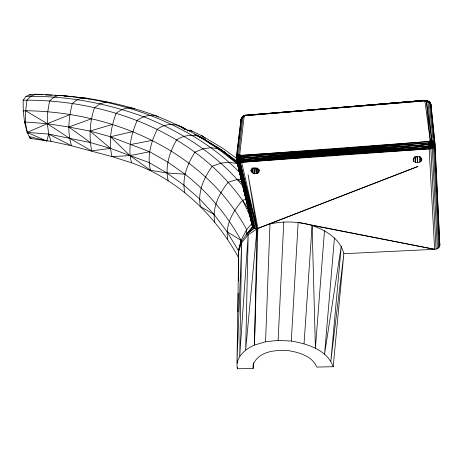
<?xml version="1.0" encoding="UTF-8"?>
<svg xmlns="http://www.w3.org/2000/svg" width="463" height="463" viewBox="0 0 463 463"><rect width="100%" height="100%" fill="white"/><g stroke="black" fill="none" stroke-linecap="round" stroke-linejoin="round"><path stroke-width="0.69" d="M237.675 342.151L237.75 335.669M238.005 311.917L238.214 293.201M238.347 280.966L238.665 251.45L241.692 242.699L248.191 234.81L257.833 228.409L417.933 166.46L257.833 228.409L254.471 345.08C245.199 348.998 234.897 357.575 237.386 368.785L253.186 368.444L253.666 362.685M238.665 251.45L236.963 363.2L241.692 242.699L239.712 356.209L248.191 234.81L245.662 350.016L256.994 228.959L248.087 174.661L257.833 228.409M237.108 162.386C213.044 142.251 184.974 127.441 155.956 115.796C149.26 114.089 142.587 116.659 137.129 120.484C131.573 133.651 127.441 148.71 131.625 162.831C177.827 179.088 215.642 215.324 238.74 258.024M238.705 254.332C237.681 243.48 245.72 234.44 253.614 228.039L237.722 161.419L238.676 159.666L239.602 155.603L244.094 116.699L244.302 115.86L245.014 115.322L424.774 100.297C427.881 100.014 430.879 102.387 431.111 105.535L435.07 144.329L439.85 244.939C439.983 247.688 437.014 249.227 434.612 249.314L343.853 253.707C340.276 238.758 325.622 230.198 312.103 225.4C298.392 221.453 283.912 220.897 269.975 223.982L265.559 341.769L254.471 345.08L256.994 228.959L241.599 162.287L240.986 155.296L239.626 154.382C237.172 154.897 235.76 157.379 236.448 159.752L252.595 227.177L252.96 227.784L256.994 228.959L240.135 162.264C239.568 159.909 236.969 158.352 237.351 155.655L241.9 117.978L242.317 116.907L245.014 115.322L424.808 100.349L427.042 100.523L430.85 104.406L434.798 143.189L439.763 246.009M254.945 168.075L254.719 173.77L257.723 173.272L258.771 172.23L259.187 170.581L258.886 169.823C256.93 167.45 252.173 167.016 251.05 170.367C250.917 172.329 253.012 173.532 254.719 173.77L255.287 168.063M252.549 226.274L246.131 234.92L254.54 228.103L238.815 161.957L236.315 157.646L236.448 159.752L236.836 160.036L241.356 161.072L429.085 146.071L430.602 144.994L431.713 142.234L431.776 140.683L427.957 101.941L427.65 100.951L425.682 100.338L424.866 100.807L245.616 115.652C243.104 115.536 241.281 117.637 240.899 119.963L236.315 157.646L236.448 159.752L252.595 227.177L246.131 234.92L246.669 229.636L252.046 223.253M265.559 341.769L278.136 340.392L283.761 221.927M187.828 130.728C179.094 123.389 166.657 122.163 157.333 129.304C150.984 141.794 146.91 156.384 150.492 170.303L166.923 172.971L185.032 174.21C207.904 192.238 227.009 214.791 241.009 240.332L240.748 242.745M253.186 368.444L252.977 365.388C257.764 351.099 276.174 349.524 289.005 350.728C299.549 352.505 312.334 356.313 316.808 367.066L333.198 366.713C327.138 349.82 307.368 343.812 291.291 341.052L298.155 222.396L434.612 249.314L428.744 141.528L430.249 140.358C437.107 140.393 435.608 149.642 429.259 148.849L241.599 162.287C239.637 162.415 237.166 161.819 236.448 159.752M304.046 343.731L312.103 225.4L434.612 249.314M253.695 173.55L254.094 167.895M436.053 249.111L430.85 148.6L430.989 147.026L432.974 142.934L433.096 141.308L429.218 102.554L428.842 101.501L426.342 100.789L245.807 115.194L242.867 117.214L241.217 118.91L236.379 158.745L252.96 227.784M324.494 230.701L315.407 348.193L312.103 225.4M252.746 167.878L252.347 172.855L252.914 167.907M334.454 237.866L324.563 354.114L341.248 246.322L330.854 361.042L343.853 253.707L333.198 366.713M258.771 172.23L259.02 169.36M158.236 117.012L155.956 115.796C133.755 107.619 110.738 101.918 87.351 98.37C81.696 96.889 76.279 99.748 72.292 103.602C68.894 117.313 66.979 132.152 71.597 145.81L112.029 156.61L131.625 162.831M258.614 172.381L258.875 169.556M437.379 248.625L432.32 148.073L433.605 145.041L434.149 142.158L430.225 103.388L429.849 102.358L427.65 100.951M256.994 228.959L254.28 228.595L238.815 161.957L241.165 159.648L428.975 144.514L431.875 145.7L433.542 147.344L438.484 247.925M258.128 168.989L257.723 173.272L258.221 169.012M257.081 168.046L256.299 173.706L256.855 168M251.397 171.889L251.716 169.064M234.058 160.441L223.762 151.841L217.911 148.71L210.896 147.662L203.101 148.808L195.01 152.113C187.359 164.006 181.629 178.533 184.859 192.811M241.599 162.287L429.184 147.564L434.96 145.394L434.705 144.369L432.974 142.934L430.295 141.632L428.744 141.528L239.602 155.603L237.461 157.194L236.9 160.667L252.595 227.177M238.676 159.666L241.032 158.161L428.975 144.514L430.295 141.632L430.249 140.358L424.808 100.349L245.616 115.652L245.014 115.322L244.753 115.484L246.293 115.42L246.038 115.125L243.908 115.692L242.867 117.214L238.428 156.367L237.936 158.421L237.218 159.266L241.165 159.648L429.184 147.564L430.85 148.6M110.802 102.566L105.535 102.109L99.996 103.828L94.521 107.688C89.712 121.566 88.989 136.487 91.622 150.886L110.46 148.368L149.098 162.577L166.923 172.971L183.753 185.038L199.484 198.812L213.97 214.346L227.038 231.691L238.509 250.842L238.671 252.966M242.791 116.977L243.908 115.692M256.299 173.706L257.058 168.057M42.706 94.695C37.109 94.452 30.871 93.26 25.899 96.489L23.15 100.193L23.26 110.935L24.533 121.966L27.126 132.406L48.708 134.067L71.597 145.81L51.017 141.302L30.147 138.449C23.59 126.827 25.205 112.55 27.097 99.834L31.426 95.98L36.01 94.215L63.419 95.696L87.351 98.37L88.468 99.001M134.918 109.013C128.564 106.039 121.318 109.32 116.155 113.296C110.981 126.984 108.394 142.21 112.029 156.61L129.964 155.597L149.63 151.731L167.826 162.131L185.032 174.21M214.78 222.142C211.921 207.563 219.254 193.32 228.166 182.254L237.374 179.453L241.42 179.146M227.727 239.475C225.001 224.792 233.178 210.781 242.67 200.236L246.154 199.35M23.26 110.935L25.581 110.726C112.497 111.762 203.876 150.342 246.669 229.636L241.009 240.332L238.509 250.842L238.7 254.112M432.974 142.934L433.605 145.041L429.085 146.071L241.165 159.648L239.649 158.832L240.986 155.296L428.86 142.945L431.25 143.582L433.605 145.041L434.462 146.424L439.318 247.028M254.337 227.946L237.722 161.419L236.408 158.757L237.351 155.655L238.428 156.367L239.649 158.832M434.34 145.77L434.798 143.189L434.01 143.663L434.34 145.77L433.542 147.344M31.09 138.373L29.354 136.614L46.815 141.012L48.708 134.067L47.319 123.685L47.741 111.971L49.553 100.992L54.061 97.103L58.772 95.326C125.23 100.575 192.579 124.437 239.961 172.768M240.957 121.051C240.673 118.459 242.514 116.022 245.014 115.322M240.899 119.963L241.628 117.857L242.265 117.376M238.428 156.367L239.626 154.382M421.758 160.111C420.398 162.993 416.098 163.48 413.806 161.413L413.106 159.909C413.505 156.453 418.32 155.684 420.809 157.489L421.758 158.913L421.758 160.111L421.637 158.676M243.231 116.213L241.628 117.857L241.842 118.58L241.235 119.014M236.836 160.036L236.761 158.01L237.461 157.194M254.54 228.103L240.135 162.264L241.356 161.072L429.184 147.564M242.867 117.214L244.302 115.86M237.936 158.421L240.141 156.778L240.968 156.662L428.744 141.528L430.602 144.994M187.521 130.983L188.464 130.201L190.334 130.219L201.799 135.775L222.518 148.119L237.01 158.647M189.274 131.081L190.334 130.219L192.023 131.44M187.469 130.977L188.464 130.201L187.474 130.479M432.558 144.294L431.713 142.234L433.096 141.308L434.01 143.663M28.017 133.39L27.126 132.406L47.319 123.685L69.884 114.645M91.495 118.771L68.779 127.018L47.319 123.685L24.533 121.966L25.095 123.268M112.521 124.402L89.949 131.064L68.779 127.018L90.511 142.61L110.46 148.368L89.949 131.064L110.478 136.764L149.63 151.731M242.971 116.381L243.845 116.172M132.869 131.573L110.478 136.764L129.964 155.597L150.492 170.303M130.172 144.606L152.443 140.353M426.284 100.436L424.768 100.627L424.774 100.297L426.284 100.436L429.282 101.953L430.85 104.406M39.216 94.712L40.565 94.591M25.899 96.489C65.885 95.453 106.073 103.058 143.623 116.751C181.745 131.642 217.24 154.821 243.301 186.664M23.15 100.193C109.077 99.25 201.011 134.177 248.411 209.166M407.567 102.12L408.997 101.993M413.297 101.623L414.732 101.501M418.32 101.189L420.468 101.003L418.292 101.166M252.734 114.87L250.593 115.079M256.311 114.569L258.458 114.39M261.323 114.147L263.47 113.962M267.047 113.661L269.194 113.476M272.771 113.175L274.918 112.995M277.777 112.752L280.642 112.509M283.501 112.266L286.365 112.023M288.513 111.843L292.089 111.537M294.236 111.357L297.813 111.051M299.96 110.871L302.819 110.628M304.967 110.449L308.543 110.142M310.69 109.962L314.267 109.656M316.414 109.476L319.991 109.17M321.42 109.054L325.003 108.747M327.15 108.568L330.727 108.261M333.586 108.018L336.456 107.775M337.897 107.653L342.203 107.289M343.639 107.167L347.227 106.866M348.668 106.745L352.974 106.38M354.409 106.258L358.715 105.894M360.156 105.772L369.486 104.979M370.921 104.858L424.808 100.349M256.369 114.587L257.81 114.465M262.127 114.106L263.569 113.985M267.163 113.69L269.327 113.51M272.921 113.215L275.08 113.036M278.68 112.735L280.838 112.555M284.438 112.26L286.597 112.081M289.473 111.843L291.632 111.664M295.232 111.363L297.391 111.184M300.991 110.888L303.149 110.709M306.749 110.408L308.908 110.229M311.784 109.991L313.943 109.812M317.543 109.517L319.701 109.337M323.296 109.037L325.46 108.857M329.054 108.562L330.495 108.44M334.813 108.082L336.254 107.966M339.848 107.665L342.007 107.485M345.606 107.19L347.765 107.011M351.365 106.71L352.806 106.594M357.123 106.235L358.559 106.114M362.159 105.819L364.317 105.639M367.917 105.338L369.358 105.223M373.676 104.864L375.834 104.684M379.434 104.389L381.593 104.21M384.469 103.967L386.628 103.793M390.228 103.492L392.387 103.313M395.981 103.017L398.145 102.838M401.739 102.537L403.18 102.421M406.78 102.12L408.939 101.941M412.533 101.646L414.692 101.466M239.602 155.603L241.032 158.161L428.86 142.945L240.968 156.662L428.975 144.514M257.046 114.569L258.481 114.454M241.356 161.072L429.259 148.849M241.032 158.161L429.085 146.071L432.32 148.073M45.565 94.834L51.989 95.147M54.848 95.285L63.419 95.696L67.679 96.478M278.136 340.392L291.291 341.052M254.28 228.595L255.848 228.676L240.135 162.264M207.239 141.325C198.841 133.344 186.039 133.72 176.669 139.826C169.649 152.038 164.77 166.622 168.167 180.726M29.076 94.857L31.114 95.147M63.419 95.696L67.54 96.489M90.511 142.61L48.708 134.067L51.017 141.302M424.866 100.807L429.218 102.554L429.849 102.358L430.15 103.758M198.847 136.562L204.397 139.6M178.226 125.832L182.839 127.794L184.639 128.98L182.839 127.794L184.361 129.142M27.126 132.406L46.815 141.012M194.448 134.293L201.961 138.269M237.779 164.139L217.911 148.71L198.187 135.896M213.97 214.346L200.444 206.596C197.394 192.157 203.934 177.74 212.222 166.229L220.874 163.155L229.144 162.229L236.558 163.48L237.583 164.469M91.622 150.886L69.531 138.269L47.319 123.685L25.581 110.726M205.613 140.324L220.747 149.381L237.432 161.558M227.038 231.691L241.009 240.332M237.374 179.453L242.143 182.538M425.682 100.338L427.957 101.941M208.391 142.141L211.273 144.184M184.413 129.032L182.839 127.794L184.604 129.05M205.3 138.327L201.799 135.775L202.869 136.683M216.962 146.852L218.131 147.709M234.903 161.118L236.066 161.969M182.839 127.794L184.39 129.021M236.836 162.264L220.747 149.381L221.036 150.516M234.052 160.545L223.762 151.841L224.596 152.825M234.128 160.644L223.762 151.841L224.619 152.79M429.282 101.953L427.042 100.523M224.758 153.236L220.747 149.381L223.253 151.847M203.778 138.871L204.6 139.768M431.713 142.234L430.249 140.358L426.342 100.789M430.295 141.632L431.875 145.7M242.67 200.236L250.223 216.377M420.45 156.992L421.041 161.234L420.676 156.94M414.703 156.72L415.479 162.438L415.12 156.731M426.492 101.623L431.776 140.683M416.868 156.372L417.69 162.698L417.481 156.326M419.27 156.442L419.831 162.137M439.161 237.803L439.439 240.656M439.642 242.797L439.85 244.939M413.482 157.871L413.806 161.413M236.639 156.592L236.761 158.01M417.169 156.262L417.69 162.698M415.247 156.743L415.635 162.449M431.215 107.7L431.111 105.535L430.549 103.475L430.029 103.11L430.81 104.597L430.955 107.48M431.29 109.141L431.429 112.023M237.403 367.344L237.386 368.785L237.409 367.344M251.316 169.001L251.091 171.142L251.357 169.03"/></g></svg>
